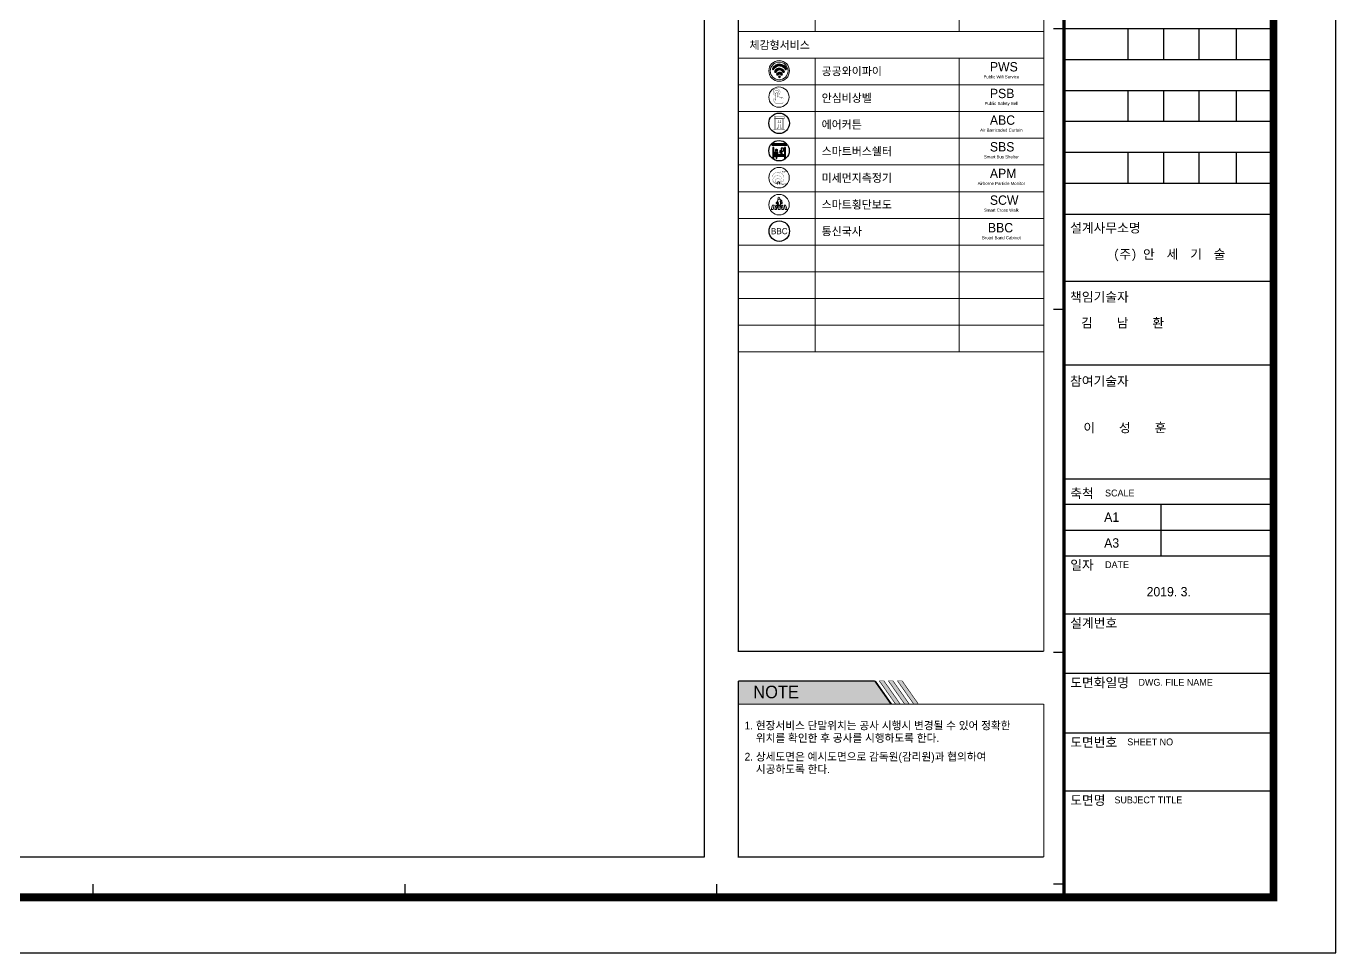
# Model space of a CAD drawing. Extents: x 0 to 420, y 0 to 297.
# Drawn here: x 210 to 420, y 0 to 148.6 of the extents above; entities that cross this region are included whole.
import ezdxf
from ezdxf.enums import TextEntityAlignment as Align

# ---------------------------------------------------------------- set-up
doc = ezdxf.new("R2010")
doc.units = 0
doc.linetypes.add('토지이용계획도-종개도용_0703$0$평면-1$1$TURF_LINE', pattern=[1, 0.5, -0.5])
for name, color, linetype in [('01. 범례', 7, 'Continuous'), ('U-CITY-BORD-TEXT', 7, 'Continuous'), ('도각', 7, 'Continuous')]:
    doc.layers.add(name, color=color, linetype=linetype)
doc.layers.add('S1_체감형서비스 서비스명 객체 코드', color=3, linetype='Continuous', lineweight=20)
doc.styles.add('HY헤드라인M', font='GulimChe.ttf')
doc.styles.add('굴림', font='Gulim.ttf')

# ---------------------------------------------------------------- blocks, each defined once
blk = doc.blocks.new('안심비상벨')
at = {"color": 0, "const_width": 0.38}
for points in [[(191060.0261161673, 454106.2402409485, 1.003586966828644), (191048.9137321537, 454106.1606628885, 1.003586966828644)], [(191057.5561320003, 454106.2313970304, 1.003586966745295), (191051.3835896577, 454106.1871941893)], [(191053.0500186097, 454088.5511855056), (191049.318656559, 454092.6485365891, -0.9140067204861395), (191051.5738748766, 454095.1069478866), (191053.3780480014, 454093.1402201435), (191053.3780480014, 454104.2850139252, -0.9126616965121443), (191056.0285732031, 454104.5275827759), (191056.0285732031, 454097.8299968181, -0.9174354815688207), (191059.0845297944, 454097.3282840587, -0.9285875478992197), (191062.4003818314, 454096.1169483942, -0.7399288723437489), (191065.196442977, 454096.4442896019), (191065.196442977, 454090.3374943906), (191064.20308675, 454088.5511855056)], [(191048.91344722, 454106.2402409484, 0.3584150053152396), (191053.3780480014, 454100.7722854099, 0.3584150053152396)], [(191051.3834313869, 454106.2313970304, 0.3128524466204994), (191053.3780480014, 454103.3335143714, 0.3128524466204994)], [(191056.0285732031, 454100.8871091105, 0.3341714884722543), (191060.0261161673, 454106.2402409484)], [(191056.0285732031, 454103.5565426258, 0.267341522962271), (191057.5561320003, 454106.2313970304)]]:
    blk.add_lwpolyline(points, format="xyb", dxfattribs=at)
blk.add_lwpolyline([(191053.0500186097, 454088.5511855056), (191064.20308675, 454088.5511855056), (191064.20308675, 454085.7649862508), (191053.0500186097, 454085.7649862508)], close=True, dxfattribs=at)
at = {"color": 0}
blk.add_circle((191058.2490936779, 454098.2779063788), 16.02346698056892, dxfattribs=at)
blk = doc.blocks.new('미세먼지측정기')
at = {"color": 0, "const_width": 0.2621440000000001}
for points in [[(191187.2281744916, 453981.8520671379, 1.081477071472374), (191185.8024577793, 453962.932650878, -13.27010905917996)], [(191187.5332602624, 453963.3190447203, 13.05128766586758), (191185.4868867152, 453962.9369275548)], [(191187.5332602623, 453963.3190447203, 10.06009584229773), (191185.8024577793, 453962.932650878)], [(191187.5332602626, 453963.3190447203, 4.257190242825114), (191185.8024577792, 453962.932650878)], [(191188.612523946, 453981.6528951004, -0.7830385662805994), (191187.5332602623, 453963.3190447203, 1.026062939703593)]]:
    blk.add_lwpolyline(points, format="xyb", dxfattribs=at)
for points in [[(191186.5551938132, 453964.5584632063), (191188.1141157881, 453962.4050830451), (191189.695960249, 453962.4050830451)], [(191187.4394211951, 453979.6574272955), (191189.4132361284, 453983.0907776771), (191191.0580826539, 453983.0907776771)]]:
    blk.add_lwpolyline(points, dxfattribs=at)
at = {"color": 0}
blk.add_circle((191187.4943217402, 453973.1928990137), 16.19007669312585, dxfattribs=at)
blk.add_arc((191186.2793116579, 453964.8662967062), 1.991576212530036, 309.0225511762445, 256.1467794472021, dxfattribs=at)
at = {"color": 0, "style": '굴림'}
for s, p in [('HAIR', (191191.7943474903, 453982.871228157)), ('PM2.5', (191190.6429513331, 453962.4621330669))]:
    blk.add_text(s, height=2.097152000000001, dxfattribs=at).set_placement(p, align=Align.MIDDLE_LEFT)
blk = doc.blocks.new('스마트횡단보도')
at = {"color": 0}
blk.add_lwpolyline([(191185.0032322759, 453901.8682830961), (191185.7479608931, 453904.6779063473, -0.2866856318268193), (191186.411338558, 453905.3000037108), (191188.8199384643, 453905.5039744604), (191191.6265649695, 453902.9237768512), (191192.4166874927, 453899.9304583356, -0.951431412821828), (191191.0656126669, 453899.5008833361), (191190.3695976414, 453902.2521908812), (191189.4074482534, 453903.0397450469), (191189.7816402542, 453899.2223164869), (191189.8227073787, 453896.6784536841), (191192.0178029974, 453893.2360110643, -0.7114152343696606), (191191.3589386132, 453892.4027423116), (191188.1469374405, 453895.920965347), (191187.9101580524, 453897.5772072009), (191186.804441578, 453896.4964322528), (191185.8271857545, 453892.5363015435, -0.7026338555640977), (191184.7068104427, 453892.584116317), (191185.1316929269, 453897.0976067052), (191186.629430726, 453899.6038714315), (191186.3390887668, 453901.3653910578), (191186.1731790758, 453901.0441730517), (191183.7881526688, 453899.0236040993, -0.8708978406270336), (191182.7926945232, 453899.9147148319), (191185.0032322759, 453901.8682830961)], format="xyb", dxfattribs=at)
for points in [[(191177.3656796169, 453896.3668207399), (191179.5231023966, 453896.3668207399), (191178.0077590728, 453889.5400932976), (191175.1568949567, 453889.5400932976), (191177.3656796169, 453896.3668207399)], [(191186.3175973531, 453894.5235949267), (191186.1853388239, 453889.5863763561), (191189.0037893785, 453889.5863763561), (191188.8459091851, 453895.1553558839)], [(191186.776615959, 453896.3836745842), (191188.080042673, 453896.3888857801)], [(191191.0863057493, 453894.6968247981), (191191.0157054801, 453896.3560197805), (191193.0682038082, 453896.3641994544), (191194.4666867315, 453889.5502784128), (191191.8126538742, 453889.5607635548), (191191.5607634504, 453892.3717568362)], [(191195.6227579908, 453896.3716527481), (191197.8141609252, 453896.3716527481), (191200.1003800545, 453889.6127787014), (191197.2768567216, 453889.5811969486), (191195.6227579908, 453896.3716527481)]]:
    blk.add_lwpolyline(points, dxfattribs=at)
blk.add_lwpolyline([(191184.2270971929, 453896.3668207399), (191183.3499541416, 453889.6170896105), (191180.7815990181, 453889.6170896105), (191182.1428194006, 453896.3668207399)], close=True, dxfattribs=at)
for centre, radius in [((191187.4943217402, 453897.0583167481), 16.19007669312585), ((191187.1187673346, 453907.5330546951), 1.543059217680567)]:
    blk.add_circle(centre, radius, dxfattribs=at)
blk = doc.blocks.new('공공와이파이')
h = blk.add_hatch(color=0)
h.dxf.hatch_style = 1
h.paths.add_polyline_path([(191187.569261438, 454409.6759626867, 0.1069667263652388), (191182.4251312887, 454408.1651434758, 0.06942666867853621), (191178.7925465248, 454405.4115535868, 0.02354121291131542), (191177.2686080813, 454403.4127051212, 0.27902649265329), (191177.1432698324, 454401.168303362, 0.7428037887114981), (191178.8995690412, 454401.1802669299, -0.112179746254342), (191183.1364743113, 454405.1772228456, -0.1127806721772374), (191187.420985303, 454406.5333328894, -0.147540730922616), (191193.0599891993, 454405.0774675406, -0.08750084176236964), (191195.801432436, 454402.8763825201, -0.01674055816040844), (191197.3939401169, 454400.8181953792, 0.2700762357711929), (191198.5291982642, 454400.6763562431, 0.3106967184949666), (191199.1535902066, 454402.8606783621, 0.0977904964352229), (191195.2224559948, 454407.1193061362, 0.1656964504791754)])
h.paths.add_polyline_path([(191187.8225822415, 454403.2767617687, 0.1832767510365693), (191181.6622935158, 454400.2495171825, 0.00200003884455113), (191180.4991802906, 454398.6062249164, 0.1552295612082746), (191180.4991802906, 454396.836361768, 0.06108633799199902), (191181.2845774884, 454395.9657032652, 0.243493984270104), (191182.2514669304, 454396.3704709344), (191182.6164485108, 454396.9176802528, -0.177569187285966), (191186.8979629195, 454400.0465952569, -0.1646931271564504), (191189.7529413082, 454399.9127887413, -0.1690025782396762), (191193.8573698942, 454396.4058117182, 0.3486631356191419), (191194.8693860898, 454396.0462953357, 0.122097449647798), (191195.5455074059, 454396.7220918364, 0.1776306775804101), (191195.601850899, 454398.4538205045, 0.119076616485248), (191192.9250049038, 454401.5390983831, 0.1464781179667106)])
h.paths.add_polyline_path([(191188.0439127169, 454396.8248876411, 0.2440534548870888), (191184.0862668209, 454395.0184108177, 0.1968648078035579), (191183.4661132222, 454393.5111573686, 0.2646415330545821), (191184.2650654337, 454391.986389566, 0.3856583289510273), (191185.2425811187, 454392.176635273, -0.1933360926708141), (191187.866847821, 454393.8150070254, -0.2509658670220765), (191190.817644909, 454392.2318073926, 0.582031601756081), (191192.3035152134, 454392.522945519, 0.2030465195149662), (191192.4759330859, 454394.2462956521, 0.2697092717671432)])
h.paths.add_polyline_path([(191186.5223154049, 454389.25761755, 1), (191189.4105925279, 454389.25761755, 1)])
at = {"color": 0}
for points in [[(191178.8995690412, 454401.18026693, -0.1121797462543128), (191183.1364743113, 454405.1772228457, -0.1127806721772778), (191187.420985303, 454406.5333328895, -0.1475407309226159), (191193.0599891993, 454405.0774675406, -0.08750084176236324), (191195.801432436, 454402.8763825201, -0.01674055816040985), (191197.3939401169, 454400.8181953792, 0.2700762357711897), (191198.5291982642, 454400.6763562431, 0.3106967184949706), (191199.1535902066, 454402.8606783622, 0.09779049643522392), (191195.2224559948, 454407.1193061362, 0.1656964504791753), (191187.569261438, 454409.6759626867, 0.1069667263652384), (191182.4251312887, 454408.1651434758, 0.06942666867853403), (191178.7925465248, 454405.4115535869, 0.023349869097868), (191177.2802229557, 454403.4295123382, 0.2815641103566434), (191177.1432698324, 454401.168303362, 0.7428037887114486), (191178.8995690412, 454401.18026693, 4.920576969907379)], [(191182.2514669304, 454396.3704709345), (191182.6164485108, 454396.9176802529, -0.1775691872849461), (191186.8979629194, 454400.046595257, -0.1634968274353285), (191189.7335889843, 454399.9203161622, -0.1696526821004736), (191193.8573698942, 454396.4058117183, 0.3486631356191231), (191194.8693860898, 454396.0462953358, 0.1220974496477893), (191195.5455074059, 454396.7220918364, 0.1776306775804138), (191195.601850899, 454398.4538205046, 0.1190766165065243), (191192.9250049033, 454401.5390983836, 0.1464781179468774), (191187.8225822415, 454403.2767617687, 0.1832767510362294), (191181.6622935158, 454400.2495171825, 0.002000038844564545), (191180.4991802906, 454398.6062249165, 0.1552295612082736), (191180.4991802906, 454396.836361768, 0.06108633799199874), (191181.2845774884, 454395.9657032653, 0.2434939842701047), (191182.2514669304, 454396.3704709345, -0.9388510805587846)], [(191190.817644909, 454392.2318073926, 0.2509658670220811), (191187.866847821, 454393.8150070254, 0.193336092670635), (191185.2425811187, 454392.176635273, -0.4127061400840598), (191184.2076064407, 454392.0249119024, -0.2540333644653768), (191183.4661132222, 454393.5111573687, -0.1968648078035583), (191184.0862668209, 454395.0184108178, -0.2440534548870933), (191188.0439127169, 454396.8248876412, -0.2697092717671399), (191192.4759330859, 454394.2462956521, -0.203046519514971), (191192.3035152134, 454392.522945519, -0.5820316017560435), (191190.817644909, 454392.2318073926, 2.560964433455962)]]:
    blk.add_lwpolyline(points, format="xyb", dxfattribs=at)
for centre, radius in [((191187.4943217402, 454398.7180522514), 16.2771625025218), ((191187.4943217402, 454398.6309664421), 14.01419737729261), ((191187.9664539664, 454389.2576175501), 1.444138561520173)]:
    blk.add_circle(centre, radius, dxfattribs=at)

msp = doc.modelspace()

# ---------------------------------------------------------------- hatches: boundary and pattern name
h = msp.add_hatch(color=7)
h.dxf.hatch_style = 1
h.paths.add_polyline_path([(330.1904374773741, 127.7256075411503), (330.2447655336084, 127.3555923847386), (330.3634461806989, 127.3555923847386), (330.4193882483934, 127.7253796162265), (331.5914796546614, 127.7242127765937), (331.5914796546614, 127.3484545636027), (331.7715042345491, 127.3484545636027), (331.7715042345491, 129.1457139262645), (331.5914796546614, 129.1457139262645), (331.5914796546614, 127.9381217013367), (330.5349713000225, 127.9381217013367), (330.5349713000225, 128.377865261639), (330.4043613828664, 128.4317704779903), (330.3021599888063, 128.2814068978848), (330.1985266204076, 128.4346060507748), (330.0721895298968, 128.3721941160773), (330.0721895298968, 127.9409621630409), (329.912166397976, 127.9409621630409), (329.912166397976, 129.1457139262645), (329.7321418180811, 129.1457139262645), (329.7321418180811, 127.3484545636027), (329.912166397976, 127.3484545636027), (329.912166397976, 127.7258845653785)])
edge = h.paths.add_edge_path(flags=17)
edge.add_ellipse((330.3027404846081, 128.7198785390653), major_axis=(-0.008888352160087926, -0.1763656039804805), ratio=0.7976335014808116, start_angle=0, end_angle=360)
h.paths.add_polyline_path([(331.9471058614556, 129.5040227696306), (331.9471058614556, 129.7260090070711), (329.5530641889611, 129.7260090070711), (329.5530641889611, 129.5040227696306)])
h.paths.add_polyline_path([(331.0668920245309, 128.1266733991877, 0.4142135623555698), (331.0915525045322, 128.10201291919), (331.2120411004555, 128.10201291919), (331.2120411004555, 128.2577486461967, 0.4142135623730951), (331.1873806204614, 128.2824091261944), (331.0668920245309, 128.2824091261944)], flags=17)
h = msp.add_hatch(color=7)
h.dxf.hatch_style = 1
h.paths.add_polyline_path([(331.0668920245309, 128.1266733991877, 0.4142135623555698), (331.0915525045322, 128.10201291919), (331.2120411004555, 128.10201291919), (331.2120411004555, 128.2577486461967, 0.4142135623730951), (331.1873806204614, 128.2824091261944), (331.0668920245309, 128.2824091261944)])
at = {"layer": '01. 범례'}
h = msp.add_hatch(color=52, dxfattribs=at)
h.paths.add_polyline_path([(324.2117138857911, 43.58858718221059), (324.2117138857911, 39.8836719209926), (348.6601165076792, 39.8836719209926), (346.0585873017603, 43.58858718221059)])
h.paths.add_polyline_path([(349.3863762606525, 39.8836719209926), (350.1265229890541, 39.8836719209926), (347.5249937831354, 43.58858718221059), (346.7848470547337, 43.58858718221059)])
h.paths.add_polyline_path([(348.9914002631986, 43.58858718221059), (348.2512535347971, 43.58858718221059), (350.8527827407161, 39.8836719209926), (351.5929294691177, 39.8836719209926)])
h.paths.add_polyline_path([(352.3191892220911, 39.8836719209926), (353.0593359504926, 39.8836719209926), (350.4578067445736, 43.58858718221059), (349.7176600161719, 43.58858718221059)])
h.paths.add_polyline_path([(326.0784936322859, 49.70173280633151), (337.2161000407748, 49.59724110086962), (337.245537868436, 52.73497274027588), (326.1079314586358, 52.83946444573772)], flags=9)

# ---------------------------------------------------------------- linework, layer by layer
for p, q in [((409.999999999295, 8.902244606192824), (409.999999999295, 287.3914533032632)), ((376.1159581425085, 148.1468489548103), (374.7271683843867, 148.1468489548103)), ((376.4186379865583, 148.2062156714899), (409.7026798433157, 148.2062156714899)), ((386.6603670808358, 148.2062156714899), (386.6603670808358, 143.2508797318108)), ((392.359003569689, 148.2062156714899), (392.359003569689, 143.2508797318108)), ((398.057640060516, 148.2062156714899), (398.057640060516, 143.2508797318108)), ((404.0040433538045, 148.2062156714899), (404.0040433538045, 143.2508797318108)), ((376.4186379865583, 143.2508797318108), (409.7026798433157, 143.2508797318108)), ((376.4186379865583, 138.2955437921318), (409.7026798433157, 138.2955437921318)), ((386.6603670808358, 138.2955437921318), (386.6603670808358, 133.3402078526171)), ((392.359003569689, 138.2955437921318), (392.359003569689, 133.3402078526171)), ((398.057640060516, 138.2955437921318), (398.057640060516, 133.3402078526171)), ((404.0040433538045, 138.2955437921318), (404.0040433538045, 133.3402078526171)), ((376.4186379865583, 133.3402078526171), (409.7026798433157, 133.3402078526171)), ((376.4186379865583, 128.3848719124446), (409.7026798433157, 128.3848719124446)), ((386.6603670808358, 128.3848719124446), (386.6603670808358, 123.4295359727655)), ((392.359003569689, 128.3848719124446), (392.359003569689, 123.4295359727655)), ((398.057640060516, 128.3848719124446), (398.057640060516, 123.4295359727655)), ((404.0040433538045, 128.3848719124446), (404.0040433538045, 123.4295359727655)), ((376.4186379865583, 123.4295359727655), (409.7026798433157, 123.4295359727655)), ((376.7159581418796, 118.4742000330864), (409.7026798433157, 118.4742000330864)), ((376.4186379865583, 107.6920316976928), (409.7026798452894, 107.6920316976928)), ((376.1159581425085, 103.1468489532829), (374.7271683843867, 103.1468489532829)), ((376.7159581418796, 94.2811565288929), (409.7026798433157, 94.2811565288929)), ((376.4159581418651, 75.9839973793994), (409.9999999986371, 75.9839973793994)), ((376.4159581431809, 71.9338011831469), (409.999999999295, 71.9338011831469)), ((391.9159586062582, 71.9338011831469), (391.9159586062582, 63.68380117073849)), ((376.4159581431809, 67.80058201934797), (409.999999999295, 67.80058201934797)), ((376.4159581431809, 63.68380117073849), (409.999999999295, 63.68380117073849)), ((376.4159581438389, 54.38360496156537), (410.000000000611, 54.38360496156537)), ((376.1159581425085, 48.14684893164076), (374.7271683843867, 48.14684893164076)), ((376.4159581431809, 44.82506996949859), (409.999999999295, 44.82506996949859)), ((376.4159581431809, 35.26653497710282), (409.999999999295, 35.26653497710282)), ((376.4159581412072, 25.96633876875211), (409.999999999295, 25.96633876858766)), ((220.7079790704273, 10.98949071650457), (220.7079790704273, 9.50224460655096)), ((270.7079790706624, 10.98949071650457), (270.7079790706624, 9.50224460655096)), ((320.7079790702394, 10.98949071650457), (320.7079790702394, 9.50224460655096)), ((376.2225674584514, 10.98949071650457), (374.7276612633277, 10.98949071650457))]:
    msp.add_line(p, q)
for points in [[(420, 296.9999999999999), (0, 296.9999999999999), (0, 0), (420, 0)], [(20.4841518864456, 279.2759113451259), (318.7079790702394, 279.2759113451259), (318.7079790702394, 15.36237604207772), (20.4841518864456, 15.36237604207772)]]:
    msp.add_lwpolyline(points, close=True)
at = {"const_width": 1.248513674195428}
msp.add_lwpolyline([(409.999999999295, 287.3914533034276), (14.99999999941252, 287.3914533034276), (14.99999999941252, 8.902244606192824), (409.999999999295, 8.902244606192824)], close=True, dxfattribs=at)
at = {"const_width": 0.4994054696781712}
msp.add_lwpolyline([(376.4159581421941, 287.3914533032632), (376.4159581421942, 8.902244606192824)], dxfattribs=at)
at = {"color": 7, "const_width": 0.0462384}
msp.add_lwpolyline([(329.923022509499, 134.1221878484364), (331.5507529326434, 134.1221878484364), (331.5507529326434, 133.7473972382802), (329.923022509499, 133.7473972382802)], close=True, dxfattribs=at)
at = {"color": 7}
for points, const_width in [([(330.0416151017209, 132.0484827508342), (330.0416151017209, 133.7151762092042), (330.0860467247341, 133.8083559419399), (330.0860467247341, 134.1214453439322)], 0.0462384), ([(330.2088399674732, 132.047318577105), (330.2088399674732, 133.7417688707581)], 0.0462384), ([(330.4916504399272, 132.3276180985056), (330.3848558853362, 132.2397647461919), (330.4868771082158, 132.1352765590352)], 0.0462384), ([(330.4885513252022, 133.1878146721872), (330.5764185406962, 133.0810315234855), (330.6808934827142, 133.1830663100052)], 0.0462384), ([(330.5802294401303, 133.5600569335299), (330.5802294401303, 133.1104933691465)], 0.0462384), ([(330.8146214085038, 133.2172765178336), (330.9024886239942, 133.1104933691465), (331.0069635660122, 133.2125281556516)], 0.0462384), ([(330.9024886239942, 133.5600569335299), (330.9024886239942, 133.1104933691465)], 0.0462384), ([(331.0190512726778, 132.1514766191983), (331.1287215125096, 132.2357127569201), (331.0302483552634, 132.3435512865624)], 0.04623839999999999), ([(331.2875843429294, 132.047318577105), (331.2875843429294, 133.7417688707581)], 0.0462384), ([(331.4353649604029, 132.047318577105), (331.4353649604029, 133.7417688707581)], 0.0462384), ([(329.8215573119207, 132.0489502536736), (331.6646468590708, 132.0489502536736)], 0.0462384)]:
    msp.add_lwpolyline(points, dxfattribs=dict(at, const_width=const_width))
at = {"color": 7, "linetype": '토지이용계획도-종개도용_0703$0$평면-1$1$TURF_LINE', "ltscale": 5, "const_width": 0.0462384}
msp.add_lwpolyline([(330.1804530972124, 133.8549778918248), (331.4534234270661, 133.8549778918248)], dxfattribs=at)
at = {"color": 7, "const_width": 0.0462384}
for points in [[(330.3848558853362, 132.2397647461919), (330.5327784812191, 132.2397647461919, 0.414213562373095), (330.5790168812138, 132.2860031461903), (330.5790168812138, 132.8573268311673)], [(331.0952421854174, 132.2397647461919), (330.9473195895382, 132.2397647461919, -0.414213562373095), (330.9010811895361, 132.2860031461903), (330.9010811895361, 132.8573268311673)]]:
    msp.add_lwpolyline(points, format="xyb", dxfattribs=at)
at = {"color": 7}
for points in [[(329.5530641889611, 129.5040227696306), (331.9471058614556, 129.5040227696306), (331.9471058614556, 129.7260090070711), (329.5530641889611, 129.7260090070711)], [(330.1904374773741, 127.7256075411503), (330.2447655336084, 127.3555923847386), (330.3634461806989, 127.3555923847386), (330.4193882483934, 127.7253796162265), (331.5914796546614, 127.7242127765937), (331.5914796546614, 127.3484545636027), (331.7715042345491, 127.3484545636027), (331.7715042345491, 129.1457139262645), (331.5914796546614, 129.1457139262645), (331.5914796546614, 127.9381217013367), (330.5349713000225, 127.9381217013367), (330.5349713000225, 128.377865261639), (330.4043613828664, 128.4317704779903), (330.3021599888063, 128.2814068978848), (330.1985266204076, 128.4346060507748), (330.0721895298968, 128.3721941160773), (330.0721895298968, 127.9409621630409), (329.912166397976, 127.9409621630409), (329.912166397976, 129.1457139262645), (329.7321418180811, 129.1457139262645), (329.7321418180811, 127.3484545636027), (329.912166397976, 127.3484545636027), (329.912166397976, 127.7258845653785)]]:
    msp.add_lwpolyline(points, close=True, dxfattribs=at)
msp.add_lwpolyline([(331.0653214720343, 128.5430182157586), (331.1016557148116, 128.5784624802479), (331.4065997236768, 128.5784624802479, 0.414213562373095), (331.4312602036745, 128.6031229602529), (331.4312602036745, 129.0307648977694, 0.414213562373095), (331.4065997236768, 129.0554253777671), (331.0928805452433, 129.0554253777671, 0.414213562373095), (331.068220065242, 129.0307648977694), (331.068220065242, 128.6241883339687), (331.0307926960897, 128.5799096001581), (330.8686841763967, 128.5799096001581, 0.414213562373095), (330.8440236963917, 128.5552491201531), (330.8440236963917, 128.3154981018386, 0.414213562373095), (330.8686841763967, 128.2908376218409), (331.0510331414491, 128.2908376218409), (331.0668920245309, 128.2732694551239), (331.0668920245309, 128.1266733991877, 0.414213562373095), (331.0915525045322, 128.10201291919), (331.2120411004555, 128.10201291919), (331.2120411004555, 128.2577486461967, 0.414213562373095), (331.1873806204578, 128.2824091261944), (331.0841092415987, 128.2824091261944), (331.0653214720343, 128.3035893489803)], format="xyb", close=True, dxfattribs=at)
for centre, radius in [((330.7341207163383, 133.0197085632469), 1.646530799017883), ((330.7241771430719, 128.6241303305512), 1.641673776682961)]:
    msp.add_circle(centre, radius, dxfattribs=at)
msp.add_circle((330.7609107941695, 115.7329447827133), 1.64082663464915)
msp.add_ellipse((330.3027404846081, 128.7198785390653), major_axis=(-0.008888352160087905, -0.1763656039804802), ratio=0.7976335014808112, dxfattribs=at)
msp.add_trace([(410.5999999993241, 287.9914533036213), (409.3999999992659, 286.791453303234), (410.5999999993241, 8.302244605999192), (409.3999999992659, 9.50224460655096)])
at = {"layer": '01. 범례'}
for points, const_width in [([(373.16942844202, 48.33644386498435), (324.1921291679141, 48.33641863403147), (324.1921315085706, 208.033455883948), (373.1694307826769, 208.033455883948)], 0.1791159949204482), ([(373.1694283569952, 208.0334356373604), (373.169426016339, 48.33646833598085)], 0.1791159949204482), ([(324.1921308722476, 43.59049191949426), (346.0390042882168, 43.59049191949426)], 0.1726403051544998), ([(324.1921308722476, 39.88557665794838), (324.1921308722476, 43.59049191949426)], 0.1726403051544998), ([(346.0390042882168, 43.59049191949426), (348.640533494136, 39.88557665794838)], 0.1726403051544998), ([(346.1651831759045, 43.60754439507494), (348.7667123818235, 39.90262913352906)], 0.1726403051544998), ([(373.1694284420198, 15.36239921240763), (324.1921308722476, 15.36237604207773), (324.1921308722476, 39.88557665794838), (373.1694284420198, 39.88557665794838)], 0.1791159949204482), ([(373.1694284420198, 39.8855298797414), (373.1694284420198, 15.36239921240763)], 0.1791159949204482)]:
    msp.add_lwpolyline(points, dxfattribs=dict(at, const_width=const_width))
at = {"layer": '01. 범례', "color": 7, "const_width": 0.09990758400144654}
for points in [[(346.7926596456762, 43.61407265163109), (347.5379130894103, 43.61407265163109), (350.1232998320497, 39.92565973094779), (349.3780463883153, 39.92565973094779), (346.7926596456762, 43.61407265163109)], [(348.246365281298, 43.61407265163109), (348.9916187237206, 43.61407265163109), (351.5770054663598, 39.92565973094779), (350.8317520226259, 39.92565973094779), (348.246365281298, 43.61407265163109)], [(349.7092702806874, 43.61407265163109), (350.4545237244215, 43.61407265163109), (353.0399104657495, 39.92565973094779), (352.2946570233269, 39.92565973094779), (349.7092702806874, 43.61407265163109)]]:
    msp.add_lwpolyline(points, dxfattribs=at)
at = {"layer": '도각', "color": 7, "lineweight": 13, "ltscale": 5}
for points in [[(336.5028188386677, 208.0334105895857), (336.5028500780309, 147.7218318020585)], [(359.6087200070194, 208.033455645092), (359.6140653430944, 147.7218437728884)], [(324.1921315085706, 147.7218254255216), (373.1694297666034, 147.7218507941099)], [(324.1921315085706, 147.7218254255216), (373.1694297666034, 147.7218507941099)], [(324.1921290802284, 143.4444081933507), (373.1694274103232, 143.4444335619391)], [(324.1921315085706, 143.4444081935306), (373.1694296945415, 143.4444335619403)], [(324.1921315085706, 143.4444081935306), (373.1694296945415, 143.4444335619403)], [(336.502845434131, 143.4444145698865), (336.5028698052672, 96.39282501769532)], [(359.6136838130846, 143.4444265405212), (359.6178539314283, 96.3928369903931)], [(324.1921290802284, 139.1669909613598), (373.1694273382612, 139.1670163299481)], [(324.1928897119058, 139.1669909618032), (373.1701879699386, 139.1670163303915)], [(324.1928897119058, 139.1669909618032), (373.1701879699386, 139.1670163303915)], [(324.1921290802284, 134.8895737293688), (373.1694272661994, 134.8895990977786)], [(324.1928897119058, 134.8895737298122), (373.1701878978768, 134.8895990982219)], [(324.1928897119058, 134.8895737298122), (373.1701878978768, 134.8895990982219)], [(324.1932663852313, 130.6121564978378), (373.170564715326, 130.6121818664262)], [(324.1932663852313, 126.3347392658468), (373.1705646432641, 126.3347646344351)], [(324.1932663852313, 122.0573220338558), (373.1705645712022, 122.0573474022656)], [(324.1932663852313, 117.7799048018649), (373.1705645712022, 117.7799301702746)], [(324.1944036902341, 113.5024875703338), (373.1717020203288, 113.5025129389222)], [(324.1944036902341, 109.2250703383428), (373.1717019482669, 109.2250957069312)], [(324.1944036902341, 104.9476531063519), (373.171701876205, 104.9476784747616)], [(324.1944036902341, 100.6702358743609), (373.171701876205, 100.6702612427707)], [(324.1944059057763, 96.39281864237111), (373.1717040917472, 96.39284401078086)]]:
    msp.add_lwpolyline(points, dxfattribs=at)

# ---------------------------------------------------------------- block references
at = {"layer": 'S1_체감형서비스 서비스명 객체 코드', "color": 7, "xscale": 0.1014, "yscale": 0.1014, "zscale": 0.1014}
for name, p in [('공공와이파이', (-19055.67465944495, -45934.60901870538)), ('안심비상벨', (-19042.60076830382, -45908.34641560185)), ('미세먼지측정기', (-19055.68714918481, -45908.57927307142)), ('스마트횡단보도', (-19055.68799025919, -45905.18925095377))]:
    msp.add_blockref(name, p, dxfattribs=at)

# ---------------------------------------------------------------- texts
at = {"color": 7, "style": '굴림'}
for height, p in [(1, (329.4117738979127, 115.7329447827133)), (1.5, (364.2144024319693, 116.279341809551))]:
    msp.add_text('BBC', height=height, dxfattribs=at).set_placement(p, align=Align.MIDDLE_LEFT)
at = {"style": '굴림'}
for s, height, p in [('설계사무소명', 1.5, (377.4034925831306, 115.5002256959185)), ('책임기술자', 1.5, (377.3906932819027, 104.4313124134892)), ('참여기술자', 1.5, (377.3906932819025, 90.92880985172519)), ('축척', 1.50000000290839, (377.4159216219837, 72.93380118440164)), ('SCALE', 1.1, (383.001829034435, 73.18380118463313)), ('일자', 1.50000000290839, (377.4159216219837, 61.433801166188)), ('DATE', 1.1, (383.001829034435, 61.68380116674848)), ('설계번호', 1.50000000314122, (377.4159216219837, 52.13360495734389)), ('도면화일명', 1.50000000290839, (377.4159216219837, 42.57506996511262)), ('DWG. FILE NAME', 1.1, (388.359506756424, 42.82506996550853)), ('도면번호', 1.50000000314122, (377.4159216219837, 33.01653497271684)), ('SHEET NO', 1.1, (386.5608103712957, 33.26653497311281)), ('도면명', 1.50000000314122, (377.4159216219837, 23.71633876403718)), ('SUBJECT TITLE', 1.1, (384.5051569340225, 23.96633876443315))]:
    msp.add_text(s, height=height, dxfattribs=at).set_placement(p)
at = {"color": 7, "style": '굴림'}
msp.add_text('Broad Band Cabinet', height=0.5, dxfattribs=at).set_placement((366.3579943635574, 114.6749795772165), align=Align.MIDDLE_CENTER)
at = {"lineweight": 20, "style": '굴림'}
for s, p in [('A1', (384.0583546034132, 69.86065102843156)), ('A3', (384.0583546034132, 65.7274318646327))]:
    msp.add_text(s, height=1.500000000347252, dxfattribs=at).set_placement(p, align=Align.MIDDLE_CENTER)
at = {"style": '굴림'}
msp.add_text('2019. 3.', height=1.5, dxfattribs=at).set_placement((393.207979071567, 57.90870306397102), align=Align.MIDDLE)
at = {"lineweight": 20, "style": '굴림'}
for s, p in [('1. 현장서비스 단말위치는 공사 시행시 변경될 수 있어 정확한 ', (325.1921308722476, 37.07471207296226)), ('    위치를 확인한 후 공사를 시행하도록 한다. ', (325.1921308722476, 35.07471207296226)), ('2. 상세도면은 예시도면으로 감독원(감리원)과 협의하여 ', (325.1921308722476, 32.07471207296226)), ('    시공하도록 한다. ', (325.1921308722476, 30.07471207296226))]:
    msp.add_text(s, height=1.25, dxfattribs=at).set_placement(p, align=Align.TOP_LEFT)
at = {"layer": '01. 범례', "color": 7, "true_color": 0xffffff, "style": '굴림'}
msp.add_text('NOTE', height=2.014136893469163, dxfattribs=at).set_placement((326.5873760486274, 40.82023880242529))
at = {"layer": 'S1_체감형서비스 서비스명 객체 코드', "color": 7, "style": '굴림'}
for s, p in [('PWS', (364.5323445657518, 142.0861535874649)), ('PSB', (364.5323445657518, 137.8087363563785)), ('ABC', (364.532342350194, 133.5313191262459)), ('SBS', (364.532342350194, 129.2539018950324)), ('APM', (364.532342350194, 124.9764846639128)), ('SCW', (364.532342350194, 120.6990674257101))]:
    msp.add_text(s, height=1.5, dxfattribs=at).set_placement(p, align=Align.MIDDLE_LEFT)
for s, p in [('Public Wifi Service', (366.3659891517333, 140.4817894675623)), ('Public Safety Bell', (366.3663682534008, 136.2043722367404)), ('Air Barricaded Curtain', (366.3652287328404, 131.9269550061434)), ('Smart Bus Shelter', (366.3675033428455, 127.6495377761893)), ('Airborne Particle Monitor', (366.367882444513, 123.372120545322)), ('Smart Cross Walk', (366.3682615461814, 119.0947033047258))]:
    msp.add_text(s, height=0.5, dxfattribs=at).set_placement(p, align=Align.MIDDLE_CENTER)
at = {"layer": 'U-CITY-BORD-TEXT', "style": 'HY헤드라인M'}
for s, p in [('(주) 안  세  기  술', (384.3356592935929, 111.2876347223806)), ('김    남    환', (379.1648780555024, 100.2828571872879)), ('이    성    훈', (379.5239330970365, 83.4671785367148))]:
    msp.add_text(s, height=1.486600781824068, dxfattribs=at).set_placement(p)
at = {"layer": '도각', "style": '굴림'}
for s, p in [('체감형서비스', (325.9842431631851, 145.561330263054)), ('공공와이파이', (337.5520023166481, 141.3634445105932)), ('안심비상벨', (337.5520020932555, 137.0860272817082)), ('에어커튼', (337.55199958945, 132.8086100561932)), ('스마트버스쉘터', (337.5519998128427, 128.5311928274768)), ('미세먼지측정기', (337.55199958945, 124.2537755985917)), ('스마트횡단보도', (337.552000252421, 119.9763583371535)), ('통신국사', (337.5520000290128, 115.6989411082685))]:
    msp.add_text(s, height=1.2832, dxfattribs=at).set_placement(p, align=Align.MIDDLE_LEFT)

doc.saveas('drawing.dxf')
